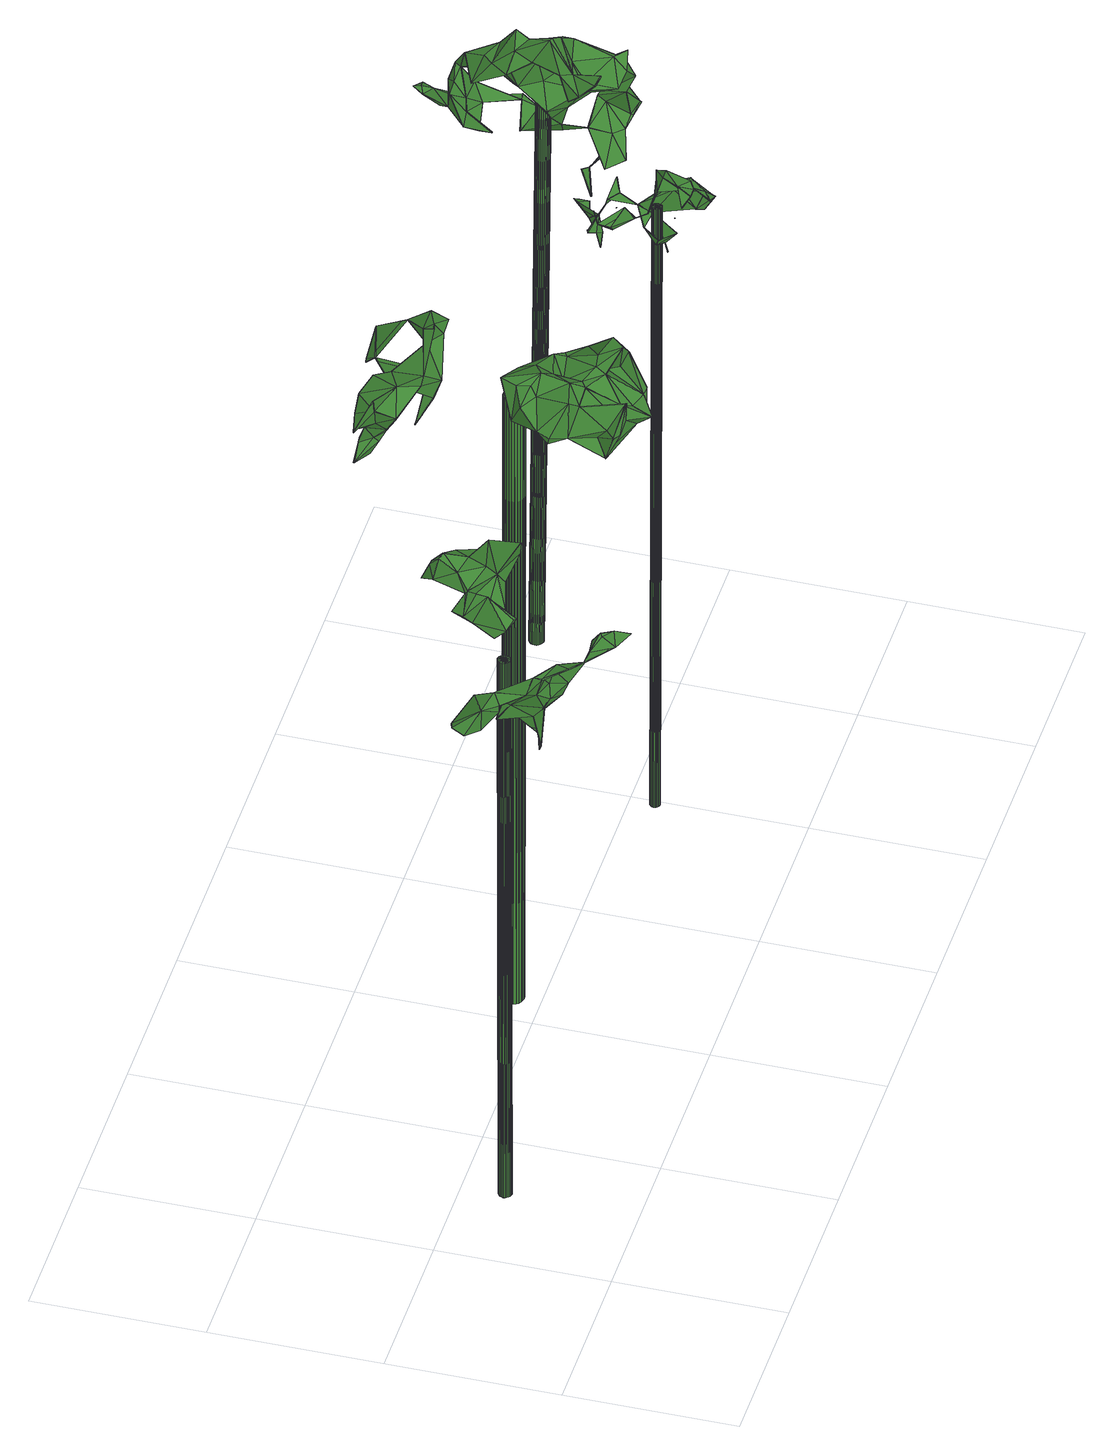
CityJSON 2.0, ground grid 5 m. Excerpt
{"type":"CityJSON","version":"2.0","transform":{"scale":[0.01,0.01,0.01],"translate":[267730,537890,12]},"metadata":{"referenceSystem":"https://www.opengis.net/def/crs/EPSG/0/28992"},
"CityObjects":{
"tree1":{"type":"SolitaryVegetationObject","attributes":{"gtid":66,"crown_width_m":4.2,"crown_median_z":31.63,"crown_r50_m":0.25,"crown_porosity":0.956,"trunk_H_m":18.7,"trunk_DBH_m":0.376,"trunk_radius_m":0.188,"trunk_base_height_m":12.93,"original_gtid":"68"},"geometry":[{"type":"Solid","lod":"3","boundaries":[[[[0,1,2]],[[3,4,5]],[[6,7,8]],[[9,10,11]],[[12,13,14]],[[15,16,17]],[[18,19,20]],[[21,22,23]],[[6,8,24]],[[25,16,26]],[[17,27,28]],[[29,26,30]],[[11,29,30]],[[31,32,33]],[[34,35,36]],[[37,38,39]],[[37,39,7]],[[40,41,42]],[[43,44,45]],[[46,47,48]],[[9,49,10]],[[14,41,12]],[[50,23,22]],[[51,52,32]],[[25,26,53]],[[54,55,56]],[[57,24,58]],[[59,60,4]],[[61,62,63]],[[64,65,50]],[[66,67,15]],[[53,68,25]],[[69,70,62]],[[71,32,31]],[[66,72,73]],[[74,45,44]],[[75,12,40]],[[28,27,21]],[[76,48,47]],[[46,0,47]],[[46,1,0]],[[48,77,78]],[[76,77,48]],[[76,70,77]],[[77,70,78]],[[79,18,80]],[[52,18,79]],[[81,20,75]],[[82,49,9]],[[47,70,76]],[[63,70,47]],[[70,1,78]],[[83,36,33]],[[84,36,85]],[[53,26,29]],[[17,86,27]],[[22,64,50]],[[21,64,22]],[[27,64,21]],[[87,88,2]],[[52,89,83]],[[79,89,52]],[[30,26,16]],[[35,90,24]],[[58,24,90]],[[78,46,48]],[[78,1,46]],[[91,92,5]],[[51,32,20]],[[54,17,28]],[[5,93,3]],[[11,10,29]],[[94,38,37]],[[95,96,94]],[[97,98,65]],[[99,89,100]],[[79,100,89]],[[101,67,82]],[[91,5,102]],[[34,36,83]],[[103,67,104]],[[58,90,105]],[[96,88,87]],[[58,37,57]],[[94,37,58]],[[103,106,49]],[[59,4,3]],[[21,54,28]],[[55,107,91]],[[103,82,67]],[[108,90,34]],[[33,32,52]],[[92,93,5]],[[52,51,13]],[[109,84,85]],[[110,24,111]],[[13,19,18]],[[112,19,13]],[[113,114,115]],[[6,24,57]],[[116,117,4]],[[5,4,117]],[[104,67,66]],[[96,118,38]],[[87,118,96]],[[56,73,72]],[[33,36,84]],[[81,119,20]],[[105,120,95]],[[30,82,9]],[[121,116,4]],[[122,123,120]],[[61,123,122]],[[73,124,66]],[[104,66,124]],[[105,122,120]],[[106,60,125]],[[106,125,10]],[[126,122,127]],[[126,113,122]],[[61,122,62]],[[122,69,62]],[[33,128,31]],[[101,82,30]],[[33,52,83]],[[15,67,101]],[[56,55,73]],[[129,59,97]],[[92,107,98]],[[65,98,107]],[[127,79,130]],[[13,18,52]],[[47,0,61]],[[96,38,94]],[[56,72,66]],[[43,129,65]],[[33,84,109]],[[47,61,63]],[[93,92,98]],[[117,116,102]],[[91,102,116]],[[117,102,5]],[[3,97,59]],[[56,66,54]],[[80,130,79]],[[70,69,1]],[[63,62,70]],[[115,87,2]],[[118,131,38]],[[113,69,122]],[[17,16,86]],[[45,68,53]],[[35,34,90]],[[95,58,105]],[[120,123,0]],[[61,0,123]],[[57,37,6]],[[51,20,119]],[[11,30,9]],[[16,101,30]],[[23,65,21]],[[58,95,94]],[[97,65,129]],[[16,15,101]],[[33,109,128]],[[50,65,23]],[[41,14,42]],[[13,42,14]],[[40,42,119]],[[115,69,113]],[[85,7,39]],[[43,45,129]],[[53,29,10]],[[95,88,96]],[[120,88,95]],[[31,114,71]],[[108,34,99]],[[83,99,34]],[[113,71,114]],[[113,126,130]],[[126,127,130]],[[71,130,80]],[[113,130,71]],[[127,100,79]],[[75,40,81]],[[121,104,124]],[[115,2,69]],[[108,105,90]],[[27,86,64]],[[55,124,73]],[[60,106,4]],[[0,2,88]],[[17,66,15]],[[54,66,17]],[[10,49,106]],[[71,18,32]],[[80,18,71]],[[20,32,18]],[[24,110,35]],[[36,35,110]],[[12,41,40]],[[115,118,87]],[[85,36,110]],[[85,110,7]],[[127,122,108]],[[93,98,3]],[[91,107,92]],[[68,74,25]],[[85,131,109]],[[45,125,129]],[[10,125,45]],[[10,45,53]],[[122,105,108]],[[103,104,106]],[[59,125,60]],[[129,125,59]],[[6,37,7]],[[83,89,99]],[[43,65,44]],[[119,81,40]],[[68,45,74]],[[119,42,51]],[[51,42,13]],[[103,49,82]],[[16,25,74]],[[31,128,114]],[[114,128,132]],[[1,69,2]],[[3,98,97]],[[12,112,13]],[[75,112,12]],[[109,132,128]],[[16,74,86]],[[74,64,86]],[[106,104,121]],[[106,121,4]],[[110,111,7]],[[8,111,24]],[[91,124,55]],[[116,124,91]],[[121,124,116]],[[85,39,131]],[[38,131,39]],[[120,0,88]],[[75,19,112]],[[75,20,19]],[[99,100,108]],[[108,100,127]],[[118,132,131]],[[109,131,132]],[[54,107,55]],[[54,65,107]],[[114,132,115]],[[115,132,118]],[[65,64,44]],[[74,44,64]],[[54,21,65]],[[8,7,111]],[[133,134,135]],[[133,135,136]],[[136,135,137]],[[136,137,138]],[[135,134,139]],[[135,139,137]],[[137,139,140]],[[137,140,138]],[[139,134,141]],[[139,141,140]],[[140,141,142]],[[140,142,138]],[[141,134,143]],[[141,143,142]],[[142,143,144]],[[142,144,138]],[[143,134,145]],[[143,145,144]],[[144,145,146]],[[144,146,138]],[[145,134,147]],[[145,147,146]],[[146,147,148]],[[146,148,138]],[[147,134,149]],[[147,149,148]],[[148,149,150]],[[148,150,138]],[[149,134,151]],[[149,151,150]],[[150,151,152]],[[150,152,138]],[[151,134,153]],[[151,153,152]],[[152,153,154]],[[152,154,138]],[[153,134,155]],[[153,155,154]],[[154,155,156]],[[154,156,138]],[[155,134,157]],[[155,157,156]],[[156,157,158]],[[156,158,138]],[[157,134,159]],[[157,159,158]],[[158,159,160]],[[158,160,138]],[[159,134,161]],[[159,161,160]],[[160,161,162]],[[160,162,138]],[[161,134,163]],[[161,163,162]],[[162,163,164]],[[162,164,138]],[[163,134,165]],[[163,165,164]],[[164,165,166]],[[164,166,138]],[[165,134,167]],[[165,167,166]],[[166,167,168]],[[166,168,138]],[[167,134,169]],[[167,169,168]],[[168,169,170]],[[168,170,138]],[[169,134,171]],[[169,171,170]],[[170,171,172]],[[170,172,138]],[[171,134,173]],[[171,173,172]],[[172,173,174]],[[172,174,138]],[[173,134,175]],[[173,175,174]],[[174,175,176]],[[174,176,138]],[[175,134,177]],[[175,177,176]],[[176,177,178]],[[176,178,138]],[[177,134,179]],[[177,179,178]],[[178,179,180]],[[178,180,138]],[[179,134,181]],[[179,181,180]],[[180,181,182]],[[180,182,138]],[[181,134,133]],[[181,133,182]],[[182,133,136]],[[182,136,138]]]]}]},
"tree2":{"type":"SolitaryVegetationObject","attributes":{"gtid":43,"crown_width_m":6.19,"crown_median_z":34.05,"crown_r50_m":0.282,"crown_porosity":0.922,"trunk_H_m":21.03,"trunk_DBH_m":0.627,"trunk_radius_m":0.313,"trunk_base_height_m":13.02,"original_gtid":"45"},"geometry":[{"type":"Solid","lod":"3","boundaries":[[[[183,184,185]],[[186,185,184]],[[187,188,189]],[[190,191,192]],[[193,194,195]],[[196,197,198]],[[193,186,199]],[[200,201,202]],[[203,204,198]],[[205,206,207]],[[208,209,210]],[[211,185,212]],[[193,213,214]],[[215,216,189]],[[217,218,219]],[[220,221,222]],[[223,224,216]],[[225,226,227]],[[221,220,228]],[[229,230,202]],[[231,222,232]],[[233,234,204]],[[188,235,189]],[[236,189,235]],[[185,211,183]],[[220,222,231]],[[231,237,238]],[[237,220,238]],[[239,240,241]],[[242,240,243]],[[244,245,246]],[[247,248,249]],[[250,209,215]],[[251,252,253]],[[213,187,224]],[[225,219,254]],[[255,206,233]],[[205,233,206]],[[256,257,258]],[[233,204,203]],[[197,259,207]],[[260,261,262]],[[263,264,265]],[[266,226,254]],[[217,219,267]],[[235,268,269]],[[235,269,236]],[[270,271,272]],[[273,271,270]],[[247,274,248]],[[275,276,277]],[[278,279,280]],[[281,223,282]],[[262,283,260]],[[214,213,224]],[[193,214,186]],[[284,285,211]],[[233,203,255]],[[286,287,243]],[[287,288,273]],[[287,273,243]],[[192,289,190]],[[201,290,202]],[[195,194,291]],[[292,293,294]],[[288,295,279]],[[219,218,254]],[[254,226,225]],[[263,286,264]],[[296,297,188]],[[188,297,268]],[[290,201,251]],[[298,251,201]],[[269,268,297]],[[241,240,299]],[[250,300,210]],[[266,255,226]],[[301,302,303]],[[304,302,301]],[[301,199,304]],[[290,251,262]],[[305,306,307]],[[187,308,188]],[[300,309,210]],[[241,309,239]],[[262,196,310]],[[262,197,196]],[[311,240,242]],[[304,305,302]],[[215,236,250]],[[263,265,312]],[[222,313,232]],[[262,310,290]],[[204,196,198]],[[190,289,314]],[[221,313,222]],[[243,273,242]],[[296,188,308]],[[233,315,234]],[[189,236,215]],[[300,316,239]],[[317,318,319]],[[232,318,317]],[[320,201,321]],[[312,199,322]],[[323,277,272]],[[226,255,324]],[[203,324,255]],[[325,326,327]],[[276,272,277]],[[326,328,329]],[[330,265,264]],[[331,273,270]],[[227,219,225]],[[281,285,332]],[[288,277,323]],[[244,281,245]],[[249,292,294]],[[251,298,252]],[[235,188,268]],[[250,236,300]],[[196,204,310]],[[333,325,334]],[[334,328,333]],[[328,334,329]],[[197,261,335]],[[311,299,240]],[[230,336,258]],[[258,336,227]],[[269,337,316]],[[239,316,337]],[[338,287,286]],[[219,336,267]],[[231,238,220]],[[202,230,200]],[[221,228,313]],[[283,190,339]],[[287,295,288]],[[239,286,240]],[[243,240,286]],[[334,327,329]],[[229,190,258]],[[229,258,227]],[[213,193,195]],[[199,194,193]],[[291,296,308]],[[230,229,227]],[[275,279,301]],[[275,301,303]],[[288,271,273]],[[272,271,288]],[[210,209,250]],[[227,266,340]],[[341,286,337]],[[342,343,344]],[[293,343,342]],[[245,282,209]],[[345,331,346]],[[186,214,212]],[[186,212,185]],[[184,183,305]],[[184,305,304]],[[211,347,284]],[[183,211,305]],[[288,279,277]],[[277,279,275]],[[338,312,322]],[[290,315,233]],[[310,315,290]],[[348,276,275]],[[348,275,303]],[[247,201,200]],[[335,261,314]],[[205,229,202]],[[202,290,205]],[[254,340,266]],[[218,340,254]],[[217,340,218]],[[210,309,349]],[[332,223,281]],[[324,207,206]],[[215,209,282]],[[344,343,350]],[[351,294,321]],[[349,241,299]],[[319,344,350]],[[284,332,285]],[[307,348,352]],[[257,230,258]],[[297,341,269]],[[341,337,269]],[[297,296,341]],[[228,220,237]],[[204,315,310]],[[312,353,199]],[[194,199,353]],[[234,315,204]],[[318,253,252]],[[319,318,252]],[[198,207,203]],[[324,203,207]],[[197,207,198]],[[301,279,278]],[[207,192,191]],[[192,207,259]],[[257,256,200]],[[200,256,247]],[[200,230,257]],[[340,230,227]],[[330,264,296]],[[331,354,346]],[[249,248,350]],[[212,347,211]],[[237,350,248]],[[237,248,228]],[[326,339,328]],[[292,249,350]],[[210,299,208]],[[317,231,232]],[[237,231,317]],[[237,317,350]],[[298,344,319]],[[239,337,286]],[[341,296,264]],[[341,264,286]],[[229,191,190]],[[312,265,330]],[[325,190,314]],[[253,355,251]],[[190,325,333]],[[258,253,256]],[[333,339,190]],[[328,339,333]],[[340,336,230]],[[194,353,330]],[[312,330,353]],[[227,336,219]],[[233,205,290]],[[236,316,300]],[[248,356,228]],[[223,332,224]],[[228,356,313]],[[252,298,319]],[[319,350,317]],[[232,313,318]],[[318,313,356]],[[236,269,316]],[[208,299,311]],[[229,205,207]],[[300,239,309]],[[348,345,346]],[[349,299,210]],[[248,318,356]],[[351,201,247]],[[293,321,294]],[[280,357,278]],[[342,344,298]],[[358,287,338]],[[199,359,304]],[[241,349,309]],[[244,348,307]],[[215,282,223]],[[246,348,244]],[[345,348,246]],[[307,285,244]],[[281,244,285]],[[263,312,338]],[[263,338,286]],[[245,281,282]],[[360,347,212]],[[330,296,291]],[[330,291,194]],[[223,216,215]],[[189,216,187]],[[291,308,195]],[[213,195,308]],[[213,308,187]],[[259,197,289]],[[197,335,289]],[[360,284,347]],[[306,285,307]],[[199,361,322]],[[301,322,361]],[[301,361,199]],[[360,224,284]],[[258,355,253]],[[329,327,326]],[[260,283,339]],[[260,339,326]],[[288,323,272]],[[262,261,197]],[[314,260,325]],[[325,260,326]],[[334,325,327]],[[283,355,190]],[[251,355,262]],[[283,262,355]],[[190,355,258]],[[246,245,208]],[[209,208,245]],[[293,292,343]],[[187,216,224]],[[340,217,336]],[[267,336,217]],[[311,331,208]],[[311,242,273]],[[331,311,273]],[[345,246,331]],[[208,331,246]],[[350,343,292]],[[348,354,276]],[[348,303,352]],[[302,352,303]],[[305,352,302]],[[191,229,207]],[[192,259,289]],[[335,314,289]],[[307,352,305]],[[270,354,331]],[[272,276,354]],[[272,354,270]],[[348,346,354]],[[248,274,318]],[[253,318,274]],[[253,274,256]],[[224,332,284]],[[351,321,201]],[[256,274,247]],[[226,206,227]],[[324,206,226]],[[227,206,266]],[[255,266,206]],[[351,247,249]],[[314,261,260]],[[351,249,294]],[[342,321,293]],[[342,320,321]],[[201,320,362]],[[201,362,298]],[[298,362,342]],[[320,342,362]],[[322,358,338]],[[301,358,322]],[[358,357,287]],[[287,357,295]],[[295,357,279]],[[280,279,357]],[[278,357,301]],[[301,357,358]],[[184,304,359]],[[212,214,360]],[[186,184,359]],[[186,359,199]],[[224,360,214]],[[305,363,306]],[[285,363,211]],[[305,211,363]],[[306,363,285]],[[364,365,366]],[[364,366,367]],[[367,366,368]],[[367,368,369]],[[366,365,370]],[[366,370,368]],[[368,370,371]],[[368,371,369]],[[370,365,372]],[[370,372,371]],[[371,372,373]],[[371,373,369]],[[372,365,374]],[[372,374,373]],[[373,374,375]],[[373,375,369]],[[374,365,376]],[[374,376,375]],[[375,376,377]],[[375,377,369]],[[376,365,378]],[[376,378,377]],[[377,378,379]],[[377,379,369]],[[378,365,380]],[[378,380,379]],[[379,380,381]],[[379,381,369]],[[380,365,382]],[[380,382,381]],[[381,382,383]],[[381,383,369]],[[382,365,384]],[[382,384,383]],[[383,384,385]],[[383,385,369]],[[384,365,386]],[[384,386,385]],[[385,386,387]],[[385,387,369]],[[386,365,388]],[[386,388,387]],[[387,388,389]],[[387,389,369]],[[388,365,390]],[[388,390,389]],[[389,390,391]],[[389,391,369]],[[390,365,392]],[[390,392,391]],[[391,392,393]],[[391,393,369]],[[392,365,394]],[[392,394,393]],[[393,394,395]],[[393,395,369]],[[394,365,396]],[[394,396,395]],[[395,396,397]],[[395,397,369]],[[396,365,398]],[[396,398,397]],[[397,398,399]],[[397,399,369]],[[398,365,400]],[[398,400,399]],[[399,400,401]],[[399,401,369]],[[400,365,402]],[[400,402,401]],[[401,402,403]],[[401,403,369]],[[402,365,404]],[[402,404,403]],[[403,404,405]],[[403,405,369]],[[404,365,406]],[[404,406,405]],[[405,406,407]],[[405,407,369]],[[406,365,408]],[[406,408,407]],[[407,408,409]],[[407,409,369]],[[408,365,410]],[[408,410,409]],[[409,410,411]],[[409,411,369]],[[410,365,412]],[[410,412,411]],[[411,412,413]],[[411,413,369]],[[412,365,364]],[[412,364,413]],[[413,364,367]],[[413,367,369]]]]}]},
"tree3":{"type":"SolitaryVegetationObject","attributes":{"gtid":44,"crown_width_m":2.95,"crown_median_z":34.11,"crown_r50_m":0.213,"crown_porosity":0.941,"trunk_H_m":21.16,"trunk_DBH_m":0.278,"trunk_radius_m":0.139,"trunk_base_height_m":12.95,"original_gtid":"46"},"geometry":[{"type":"MultiSurface","lod":"3","boundaries":[[[414,415,416]],[[417,418,419]],[[420,418,417]],[[421,422,423]],[[424,425,426]],[[427,428,429]],[[430,431,422]],[[430,422,432]],[[433,434,435]],[[436,429,437]],[[438,439,440]],[[441,442,443]],[[444,441,445]],[[432,422,421]],[[446,435,447]],[[448,418,449]],[[450,442,441]],[[451,452,453]],[[454,455,456]],[[457,416,415]],[[431,458,423]],[[459,458,460]],[[461,462,463]],[[464,465,466]],[[467,456,417]],[[468,469,470]],[[438,426,420]],[[471,472,449]],[[467,454,456]],[[461,466,465]],[[445,473,474]],[[475,476,477]],[[476,478,477]],[[471,449,479]],[[480,439,438]],[[481,431,482]],[[483,444,445]],[[420,426,425]],[[484,455,454]],[[485,438,486]],[[471,487,472]],[[467,488,428]],[[433,489,490]],[[491,440,438]],[[492,438,440]],[[426,438,493]],[[436,437,419]],[[494,495,496]],[[457,497,416]],[[498,499,500]],[[501,502,503]],[[504,460,458]],[[475,477,478]],[[505,506,507]],[[508,509,474]],[[447,435,482]],[[502,510,503]],[[447,482,431]],[[489,468,490]],[[499,498,511]],[[511,512,513]],[[488,437,429]],[[428,488,429]],[[438,514,493]],[[466,461,463]],[[438,420,491]],[[515,440,491]],[[496,424,516]],[[459,466,463]],[[510,497,501]],[[502,497,510]],[[465,462,461]],[[456,455,417]],[[466,446,464]],[[444,497,457]],[[444,457,450]],[[517,429,436]],[[417,488,467]],[[484,518,455]],[[466,459,446]],[[459,463,458]],[[423,465,464]],[[423,464,421]],[[494,519,424]],[[520,511,498]],[[468,470,490]],[[517,436,448]],[[517,448,521]],[[490,434,433]],[[470,434,490]],[[522,523,524]],[[499,511,513]],[[511,525,512]],[[526,444,483]],[[527,479,418]],[[528,529,530]],[[504,530,531]],[[532,459,460]],[[433,533,489]],[[463,462,423]],[[458,463,423]],[[423,462,465]],[[516,486,534]],[[450,457,535]],[[419,437,417]],[[488,417,437]],[[460,504,532]],[[478,476,475]],[[440,439,492]],[[469,482,435]],[[529,431,459]],[[458,431,529]],[[481,482,533]],[[416,497,502]],[[425,536,469]],[[420,537,418]],[[537,527,418]],[[532,531,529]],[[420,425,537]],[[469,537,425]],[[489,537,469]],[[489,469,468]],[[421,430,432]],[[446,459,431]],[[441,538,539]],[[516,519,494]],[[540,451,541]],[[416,526,414]],[[502,526,416]],[[428,427,509]],[[428,509,508]],[[444,501,497]],[[542,511,520]],[[446,447,464]],[[540,541,525]],[[540,525,499]],[[543,453,452]],[[499,451,540]],[[429,544,427]],[[514,519,515]],[[474,509,545]],[[529,459,532]],[[431,430,447]],[[546,547,548]],[[492,439,480]],[[464,549,421]],[[510,550,503]],[[510,501,550]],[[537,551,527]],[[495,551,537]],[[494,493,551]],[[498,552,520]],[[553,542,552]],[[494,551,495]],[[553,552,498]],[[489,536,537]],[[505,507,541]],[[504,531,532]],[[446,481,435]],[[492,480,438]],[[494,496,516]],[[542,553,511]],[[511,553,525]],[[512,541,554]],[[518,527,420]],[[417,518,420]],[[455,518,417]],[[508,467,428]],[[518,484,474]],[[495,536,425]],[[537,536,495]],[[503,550,501]],[[483,555,427]],[[502,501,526]],[[414,526,544]],[[544,526,483]],[[544,483,427]],[[525,541,512]],[[555,545,509]],[[555,509,427]],[[419,418,448]],[[431,481,446]],[[528,458,529]],[[485,516,424]],[[485,486,516]],[[533,536,489]],[[433,481,533]],[[481,433,435]],[[425,424,496]],[[445,539,473]],[[469,434,470]],[[548,556,546]],[[529,531,530]],[[479,449,418]],[[520,552,443]],[[520,557,542]],[[552,542,557]],[[543,512,554]],[[431,423,422]],[[556,548,547]],[[546,556,547]],[[467,508,454]],[[414,521,415]],[[435,434,469]],[[421,549,430]],[[526,501,444]],[[528,558,458]],[[448,449,521]],[[472,521,449]],[[535,552,450]],[[479,539,538]],[[530,558,528]],[[445,545,483]],[[555,483,545]],[[479,538,487]],[[452,513,543]],[[451,513,452]],[[447,549,464]],[[545,445,474]],[[469,536,533]],[[482,469,533]],[[495,425,496]],[[443,538,441]],[[442,557,520]],[[552,557,450]],[[517,544,429]],[[554,453,543]],[[541,451,453]],[[541,453,505]],[[521,544,517]],[[414,544,521]],[[499,525,500]],[[443,442,520]],[[424,519,485]],[[491,493,514]],[[420,493,491]],[[525,553,500]],[[500,553,498]],[[494,424,493]],[[424,426,493]],[[453,506,505]],[[453,554,506]],[[541,507,506]],[[541,506,554]],[[450,441,444]],[[515,534,440]],[[442,450,557]],[[538,443,559]],[[514,515,491]],[[438,485,514]],[[504,558,530]],[[458,558,504]],[[451,499,513]],[[543,513,512]],[[445,441,539]],[[479,527,539]],[[472,538,535]],[[487,538,472]],[[527,473,539]],[[436,419,448]],[[457,415,472]],[[521,472,415]],[[472,535,457]],[[479,487,471]],[[438,440,534]],[[438,534,486]],[[430,549,447]],[[519,514,485]],[[519,516,534]],[[519,534,515]],[[508,474,454]],[[454,474,484]],[[552,535,559]],[[443,552,559]],[[527,518,474]],[[527,474,473]],[[535,538,559]],[[527,493,420]],[[551,493,527]],[[560,561,562]],[[560,562,563]],[[563,562,564]],[[563,564,565]],[[562,561,566]],[[562,566,564]],[[564,566,567]],[[564,567,565]],[[566,561,568]],[[566,568,567]],[[567,568,569]],[[567,569,565]],[[568,561,570]],[[568,570,569]],[[569,570,571]],[[569,571,565]],[[570,561,572]],[[570,572,571]],[[571,572,573]],[[571,573,565]],[[572,561,574]],[[572,574,573]],[[573,574,575]],[[573,575,565]],[[574,561,576]],[[574,576,575]],[[575,576,577]],[[575,577,565]],[[576,561,578]],[[576,578,577]],[[577,578,579]],[[577,579,565]],[[578,561,580]],[[578,580,579]],[[579,580,581]],[[579,581,565]],[[580,561,582]],[[580,582,581]],[[581,582,583]],[[581,583,565]],[[582,561,584]],[[582,584,583]],[[583,584,585]],[[583,585,565]],[[584,561,586]],[[584,586,585]],[[585,586,587]],[[585,587,565]],[[586,561,588]],[[586,588,587]],[[587,588,589]],[[587,589,565]],[[588,561,590]],[[588,590,589]],[[589,590,591]],[[589,591,565]],[[590,561,592]],[[590,592,591]],[[591,592,593]],[[591,593,565]],[[592,561,594]],[[592,594,593]],[[593,594,595]],[[593,595,565]],[[594,561,596]],[[594,596,595]],[[595,596,597]],[[595,597,565]],[[596,561,598]],[[596,598,597]],[[597,598,599]],[[597,599,565]],[[598,561,600]],[[598,600,599]],[[599,600,601]],[[599,601,565]],[[600,561,602]],[[600,602,601]],[[601,602,603]],[[601,603,565]],[[602,561,604]],[[602,604,603]],[[603,604,605]],[[603,605,565]],[[604,561,606]],[[604,606,605]],[[605,606,607]],[[605,607,565]],[[606,561,608]],[[606,608,607]],[[607,608,609]],[[607,609,565]],[[608,561,560]],[[608,560,609]],[[609,560,563]],[[609,563,565]]]}]},
"tree4":{"type":"SolitaryVegetationObject","attributes":{"gtid":70,"crown_width_m":4.62,"crown_median_z":32.1,"crown_r50_m":0.281,"crown_porosity":0.911,"trunk_H_m":19.27,"trunk_DBH_m":0.427,"trunk_radius_m":0.213,"trunk_base_height_m":12.83,"original_gtid":"74"},"geometry":[{"type":"Solid","lod":"3","boundaries":[[[[610,611,612]],[[613,614,615]],[[616,617,618]],[[619,620,621]],[[622,623,624]],[[625,623,622]],[[622,626,625]],[[627,628,629]],[[627,629,630]],[[631,632,633]],[[634,632,631]],[[635,636,637]],[[635,638,636]],[[639,640,641]],[[642,643,644]],[[645,646,626]],[[647,648,649]],[[650,638,635]],[[650,635,651]],[[652,653,654]],[[655,649,656]],[[656,649,657]],[[658,659,660]],[[661,649,648]],[[662,660,663]],[[662,663,664]],[[665,666,667]],[[660,662,668]],[[669,670,671]],[[634,672,632]],[[673,674,675]],[[674,673,676]],[[637,666,665]],[[644,677,642]],[[678,679,680]],[[665,651,635]],[[681,610,682]],[[656,625,626]],[[664,636,683]],[[684,685,686]],[[684,686,687]],[[635,637,665]],[[688,689,661]],[[690,620,619]],[[679,691,692]],[[693,694,695]],[[696,697,687]],[[698,699,700]],[[690,619,697]],[[641,640,701]],[[679,692,680]],[[702,703,611]],[[704,611,703]],[[705,612,669]],[[697,619,621]],[[706,707,708]],[[651,665,667]],[[709,710,711]],[[712,713,711]],[[628,651,667]],[[714,669,612]],[[683,662,664]],[[653,715,716]],[[717,715,653]],[[646,676,673]],[[718,677,644]],[[616,718,701]],[[719,688,661]],[[719,646,688]],[[621,620,684]],[[656,626,720]],[[721,644,643]],[[714,612,704]],[[634,722,723]],[[707,724,725]],[[707,725,690]],[[616,672,634]],[[616,634,723]],[[682,610,705]],[[612,705,610]],[[697,621,687]],[[664,630,629]],[[664,629,628]],[[622,645,626]],[[726,646,719]],[[714,704,727]],[[728,642,723]],[[729,722,730]],[[730,722,631]],[[657,731,732]],[[733,689,727]],[[667,666,628]],[[669,714,727]],[[724,706,647]],[[664,666,637]],[[734,735,630]],[[717,615,614]],[[736,737,738]],[[646,689,688]],[[739,740,721]],[[628,741,650]],[[627,741,628]],[[742,710,709]],[[723,718,616]],[[698,712,614]],[[698,614,743]],[[680,692,737]],[[744,660,745]],[[746,735,734]],[[747,738,680]],[[645,639,689]],[[645,689,646]],[[748,749,750]],[[708,707,696]],[[690,696,707]],[[646,726,751]],[[752,731,623]],[[625,752,623]],[[747,753,754]],[[661,648,719]],[[703,739,755]],[[634,631,722]],[[627,756,741]],[[626,673,675]],[[624,617,616]],[[616,701,624]],[[669,671,705]],[[682,671,681]],[[681,671,670]],[[721,740,757]],[[757,740,641]],[[676,646,751]],[[628,650,651]],[[685,753,747]],[[684,620,685]],[[758,756,735]],[[756,627,735]],[[638,759,760]],[[638,760,636]],[[756,760,741]],[[668,734,630]],[[668,683,758]],[[736,738,747]],[[709,661,742]],[[706,724,707]],[[720,761,708]],[[691,737,692]],[[691,738,737]],[[743,754,753]],[[762,763,733]],[[653,615,717]],[[638,650,759]],[[697,696,690]],[[668,662,683]],[[659,764,633]],[[610,681,702]],[[726,719,647]],[[726,647,706]],[[680,765,678]],[[679,678,765]],[[723,677,718]],[[700,724,766]],[[705,671,682]],[[767,686,768]],[[642,677,723]],[[660,659,663]],[[647,719,648]],[[661,709,649]],[[756,758,683]],[[704,612,611]],[[769,613,766]],[[729,728,722]],[[709,770,649]],[[641,701,718]],[[718,644,757]],[[757,644,721]],[[748,750,657]],[[728,723,722]],[[771,748,762]],[[715,652,734]],[[772,624,731]],[[624,623,731]],[[749,771,728]],[[728,771,762]],[[736,743,614]],[[690,725,620]],[[772,617,624]],[[732,656,657]],[[631,633,730]],[[649,770,657]],[[633,663,659]],[[664,663,633]],[[721,755,739]],[[698,700,712]],[[642,695,643]],[[755,727,703]],[[751,726,773]],[[751,773,676]],[[687,621,684]],[[653,716,774]],[[653,774,654]],[[753,699,698]],[[664,628,666]],[[699,753,685]],[[699,685,620]],[[633,632,664]],[[636,664,637]],[[632,630,664]],[[756,683,636]],[[756,636,760]],[[775,730,764]],[[775,764,776]],[[642,693,695]],[[694,733,695]],[[652,654,746]],[[652,746,734]],[[736,614,613]],[[777,720,708]],[[691,679,765]],[[752,732,731]],[[728,618,749]],[[748,778,770]],[[766,777,708]],[[630,729,730]],[[632,672,729]],[[641,718,757]],[[779,713,712]],[[715,774,716]],[[763,762,742]],[[742,762,748]],[[656,720,655]],[[777,655,720]],[[742,661,763]],[[744,776,658]],[[748,770,780]],[[632,729,630]],[[758,735,668]],[[732,625,656]],[[752,625,732]],[[686,685,747]],[[686,747,680]],[[736,686,680]],[[691,765,738]],[[747,754,736]],[[736,754,743]],[[753,698,743]],[[717,614,711]],[[712,711,614]],[[689,763,661]],[[713,770,711]],[[781,770,713]],[[700,699,725]],[[700,725,724]],[[674,761,675]],[[670,702,681]],[[766,724,777]],[[630,735,627]],[[779,613,615]],[[779,615,652]],[[652,615,653]],[[736,680,737]],[[708,761,706]],[[646,673,626]],[[733,755,695]],[[686,767,687]],[[715,781,652]],[[717,781,715]],[[711,781,717]],[[710,781,711]],[[748,782,742]],[[780,782,748]],[[783,702,639]],[[783,739,702]],[[702,739,703]],[[712,766,613]],[[779,712,613]],[[700,766,712]],[[769,766,708]],[[730,775,668]],[[767,768,613]],[[675,720,626]],[[781,713,652]],[[652,713,779]],[[702,611,610]],[[658,764,659]],[[639,645,640]],[[622,640,645]],[[771,749,748]],[[696,687,767]],[[750,772,731]],[[765,680,738]],[[744,745,776]],[[709,711,770]],[[710,782,781]],[[780,781,782]],[[750,731,657]],[[639,702,784]],[[715,734,774]],[[724,647,777]],[[655,777,647]],[[668,774,734]],[[733,763,689]],[[769,767,613]],[[630,730,668]],[[772,618,617]],[[772,750,618]],[[750,749,618]],[[643,755,721]],[[689,639,784]],[[649,655,647]],[[660,744,658]],[[727,755,733]],[[620,725,699]],[[720,675,761]],[[775,776,745]],[[775,745,668]],[[660,668,745]],[[624,640,622]],[[701,640,624]],[[742,782,710]],[[770,781,780]],[[735,774,668]],[[654,774,746]],[[735,746,774]],[[776,764,658]],[[689,784,727]],[[728,693,642]],[[762,693,728]],[[727,784,669]],[[676,773,674]],[[706,773,726]],[[674,773,706]],[[736,768,686]],[[613,768,736]],[[783,740,739]],[[641,740,639]],[[783,639,740]],[[728,729,618]],[[669,784,670]],[[670,784,702]],[[616,729,672]],[[618,729,616]],[[693,762,694]],[[694,762,733]],[[727,704,703]],[[755,643,695]],[[759,741,760]],[[650,741,759]],[[708,696,767]],[[708,767,769]],[[657,770,778]],[[657,778,748]],[[706,761,674]],[[730,633,764]],[[785,786,787]],[[785,787,788]],[[788,787,789]],[[788,789,790]],[[787,786,791]],[[787,791,789]],[[789,791,792]],[[789,792,790]],[[791,786,793]],[[791,793,792]],[[792,793,794]],[[792,794,790]],[[793,786,795]],[[793,795,794]],[[794,795,796]],[[794,796,790]],[[795,786,797]],[[795,797,796]],[[796,797,798]],[[796,798,790]],[[797,786,799]],[[797,799,798]],[[798,799,800]],[[798,800,790]],[[799,786,801]],[[799,801,800]],[[800,801,802]],[[800,802,790]],[[801,786,803]],[[801,803,802]],[[802,803,804]],[[802,804,790]],[[803,786,805]],[[803,805,804]],[[804,805,806]],[[804,806,790]],[[805,786,807]],[[805,807,806]],[[806,807,808]],[[806,808,790]],[[807,786,809]],[[807,809,808]],[[808,809,810]],[[808,810,790]],[[809,786,811]],[[809,811,810]],[[810,811,812]],[[810,812,790]],[[811,786,813]],[[811,813,812]],[[812,813,814]],[[812,814,790]],[[813,786,815]],[[813,815,814]],[[814,815,816]],[[814,816,790]],[[815,786,817]],[[815,817,816]],[[816,817,818]],[[816,818,790]],[[817,786,819]],[[817,819,818]],[[818,819,820]],[[818,820,790]],[[819,786,821]],[[819,821,820]],[[820,821,822]],[[820,822,790]],[[821,786,823]],[[821,823,822]],[[822,823,824]],[[822,824,790]],[[823,786,825]],[[823,825,824]],[[824,825,826]],[[824,826,790]],[[825,786,827]],[[825,827,826]],[[826,827,828]],[[826,828,790]],[[827,786,829]],[[827,829,828]],[[828,829,830]],[[828,830,790]],[[829,786,831]],[[829,831,830]],[[830,831,832]],[[830,832,790]],[[831,786,833]],[[831,833,832]],[[832,833,834]],[[832,834,790]],[[833,786,785]],[[833,785,834]],[[834,785,788]],[[834,788,790]]]]}]}
},
"vertices":[
[164,385,1906],[154,429,1932],[204,368,1895],[227,411,2223],[209,449,2137],[205,353,2132],[257,275,1692],[293,286,1720],[257,273,1693],[322,616,2167],[299,586,2188],[319,624,2169],[452,117,1988],[430,107,1950],[462,73,1980],[433,511,2173],[420,555,2203],[450,487,2178],[375,180,1927],[407,174,1937],[408,176,1936],[421,374,2229],[388,362,2296],[387,361,2294],[230,261,1729],[335,567,2256],[327,596,2231],[463,404,2199],[459,408,2188],[313,600,2226],[344,603,2195],[301,246,1946],[375,181,1926],[346,217,1870],[301,255,1839],[296,270,1808],[350,236,1819],[291,287,1720],[287,368,1788],[290,301,1777],[453,117,1986],[464,74,1980],[432,108,1950],[285,485,2181],[364,453,2211],[317,521,2213],[118,432,1871],[80,390,1874],[81,438,1875],[301,585,2187],[386,362,2296],[408,174,1935],[374,179,1925],[305,571,2258],[377,403,2157],[312,392,2121],[365,452,2061],[231,263,1729],[288,300,1778],[176,466,2180],[199,505,2174],[128,351,1929],[128,351,1931],[95,342,1938],[400,456,2276],[344,417,2207],[353,465,2130],[387,504,2187],[334,565,2257],[169,377,1940],[68,385,1955],[305,239,1961],[365,454,2061],[364,454,2060],[386,509,2215],[443,153,1980],[27,421,1891],[36,459,1904],[61,467,1898],[275,197,1975],[277,198,1976],[449,179,1943],[343,601,2194],[344,215,1870],[351,238,1820],[309,280,1788],[409,480,2232],[216,366,1876],[215,366,1875],[299,244,1945],[295,271,1809],[258,370,2133],[249,336,2145],[237,340,2148],[285,368,1787],[219,383,1805],[220,385,1805],[233,445,2221],[269,416,2180],[298,258,1896],[259,261,1940],[420,554,2201],[199,384,2105],[317,522,2211],[329,475,2152],[236,348,1850],[284,486,2179],[289,379,2135],[254,280,1885],[303,257,1839],[308,278,1788],[292,285,1720],[439,147,1971],[226,282,1967],[260,263,1941],[221,303,1907],[221,409,2110],[197,384,2106],[238,349,1850],[448,178,1942],[214,364,1874],[269,418,2179],[219,301,1906],[202,367,1893],[311,394,2122],[242,478,2208],[225,281,1968],[230,258,1961],[300,260,1896],[243,471,2216],[232,259,1963],[297,272,1809],[255,282,1886],[294,375,93],[275,375,93],[293,380,93],[304,381,1963],[303,386,1963],[285,381,1963],[291,384,93],[301,391,1963],[288,388,93],[298,394,1963],[284,391,93],[294,397,1963],[280,393,93],[290,399,1963],[275,394,93],[285,400,1963],[270,393,93],[280,399,1963],[266,391,93],[276,397,1963],[262,388,93],[272,394,1963],[259,384,93],[269,390,1963],[257,380,93],[267,386,1963],[256,375,93],[266,381,1963],[257,370,93],[267,376,1963],[259,366,93],[269,372,1963],[262,362,93],[272,368,1963],[266,359,93],[276,365,1963],[270,357,93],[280,363,1963],[275,356,93],[285,362,1963],[280,357,93],[290,363,1963],[284,359,93],[295,365,1963],[288,362,93],[298,368,1963],[291,366,93],[301,372,1963],[293,370,93],[303,376,1963],
[1245,245,2185],[1245,246,2183],[1311,314,2241],[1314,325,2144],[1279,484,2203],[1199,524,2221],[1208,505,2263],[1146,840,2142],[1187,832,2194],[1230,844,2164],[1310,359,2133],[1238,385,2195],[1293,452,2175],[1196,804,2289],[1201,822,2226],[1236,800,2308],[1220,303,2156],[1046,960,2229],[986,878,2253],[1061,914,2239],[1230,848,2333],[1152,818,2355],[1146,839,2289],[1213,909,2300],[1200,824,2226],[1050,408,2320],[1095,468,2302],[1059,492,2330],[1285,308,2265],[1310,316,2243],[1295,453,2176],[1311,359,2134],[1205,497,2279],[1236,473,2264],[1173,1017,2161],[1185,1019,2162],[1186,1018,2161],[900,975,2034],[961,946,2026],[959,944,2026],[1215,462,2269],[1294,424,2251],[1246,1008,2228],[1246,1006,2232],[1167,987,2188],[961,976,2071],[1133,850,2207],[1091,938,2197],[898,973,2034],[952,917,2081],[1132,844,2347],[1125,812,2362],[1170,532,2220],[1112,569,2290],[924,969,2086],[898,975,2036],[964,550,2223],[927,467,2233],[935,516,2300],[918,429,2224],[924,436,2200],[1161,338,2276],[1114,391,2278],[1093,376,2276],[961,977,2228],[920,949,2150],[903,973,2205],[1115,521,2307],[1035,822,2230],[960,873,2157],[1020,880,2170],[1245,1009,2228],[1214,910,2302],[1052,942,2191],[1067,944,2205],[1091,937,2195],[1232,843,2164],[1123,811,2118],[1129,791,2182],[1127,790,2183],[1027,403,2248],[1083,446,2237],[1101,408,2260],[1244,1007,2233],[1173,1015,2160],[1174,550,2165],[1101,567,2190],[999,291,2218],[1004,318,2185],[971,264,2218],[975,394,2188],[996,909,2206],[1064,255,2211],[1043,247,2289],[1004,254,2205],[1049,306,2078],[1034,282,2140],[1047,306,2078],[1173,368,2287],[1110,443,2271],[1122,813,2119],[1247,341,2337],[1218,305,2333],[1040,451,2199],[1005,397,2166],[964,284,2150],[1230,842,2164],[1036,816,2265],[1226,419,2219],[858,959,2187],[820,952,2207],[821,954,2207],[1006,318,2184],[1161,491,2203],[1174,549,2163],[930,864,2188],[999,489,2294],[1032,598,2312],[1127,240,2153],[1135,200,2179],[1133,201,2179],[1159,222,2171],[1203,243,2194],[1232,355,2236],[1163,337,2275],[1277,483,2202],[1012,548,2311],[1145,837,2289],[974,390,2310],[1105,321,2184],[954,918,2081],[1147,838,2142],[1125,811,2360],[1057,535,2215],[944,930,2097],[954,900,2116],[947,895,2130],[870,911,2288],[870,913,2286],[1105,320,2182],[970,262,2217],[1215,909,2301],[1135,850,2055],[1086,853,2044],[1145,849,2035],[1087,855,2045],[1144,850,2034],[1179,395,2248],[1020,374,2268],[1204,371,2303],[1134,852,2056],[1145,851,2035],[1187,830,2193],[1166,988,2186],[1057,534,2213],[1006,397,2167],[1087,854,2046],[1167,989,2188],[1082,513,2198],[883,912,2239],[858,957,2188],[911,917,2176],[1093,376,2274],[1039,267,2220],[1285,310,2266],[1111,280,2222],[1022,511,2309],[918,948,2149],[884,914,2241],[1148,259,2193],[1229,350,2207],[1043,249,2288],[1052,874,2195],[946,930,2097],[1048,307,2080],[1045,289,2154],[1229,269,2175],[1278,341,2236],[1148,261,2191],[885,912,2241],[1263,325,2226],[1106,575,102],[1075,575,102],[1105,583,102],[1128,577,2205],[1127,585,2205],[1097,577,2205],[1102,591,102],[1124,593,2205],[1097,597,102],[1119,599,2205],[1091,602,102],[1112,604,2205],[1083,605,102],[1105,607,2205],[1075,606,102],[1097,608,2205],[1067,605,102],[1088,607,2205],[1059,602,102],[1081,604,2205],[1053,597,102],[1074,599,2205],[1048,591,102],[1069,593,2205],[1045,583,102],[1066,585,2205],[1044,575,102],[1065,577,2205],[1045,567,102],[1066,569,2205],[1048,559,102],[1069,561,2205],[1053,553,102],[1074,555,2205],[1059,548,102],[1081,550,2205],[1067,545,102],[1089,547,2205],[1075,544,102],[1097,546,2205],[1083,545,102],[1105,547,2205],[1091,548,102],[1112,550,2205],[1097,553,102],[1119,555,2205],[1102,559,102],[1124,561,2205],[1105,567,102],[1127,569,2205],
[1952,318,2331],[1950,387,2354],[1903,342,2346],[2036,298,2190],[2013,379,2270],[2036,342,2271],[1980,433,2172],[1881,588,2144],[1883,589,2144],[1918,575,2119],[1928,443,2158],[1969,473,2198],[1979,434,2172],[1965,268,2262],[2028,271,2227],[1992,289,2268],[1882,589,2153],[1943,576,2163],[1882,591,2153],[1948,552,2217],[1984,528,2217],[1956,558,2194],[2034,342,2271],[2035,342,2270],[1965,395,2086],[1967,386,2053],[1965,394,2086],[1971,370,2298],[1927,412,2275],[1928,414,2275],[1938,341,2304],[1965,345,2282],[1944,575,2163],[1943,574,2163],[2012,379,2270],[1982,422,2292],[1917,402,2302],[1854,510,2196],[1853,510,2195],[1843,550,2214],[2015,296,2185],[2015,298,2185],[2035,297,2190],[1933,391,2340],[1967,609,2125],[1967,607,2125],[2006,617,2150],[1910,560,2077],[1910,561,2078],[1957,569,2089],[1918,573,2119],[1910,560,2078],[1957,567,2090],[2028,270,2226],[2014,543,2246],[1984,527,2216],[2013,544,2246],[1985,423,2320],[1984,423,2320],[2001,337,2244],[1986,313,2206],[2082,563,2079],[2081,564,2079],[2081,562,2079],[2081,563,2078],[1982,423,2291],[1967,387,2052],[1955,559,2194],[1954,558,2194],[1958,313,2302],[1985,313,2206],[1929,409,2104],[1928,409,2103],[1984,424,2320],[2028,272,2226],[1984,527,2218],[2013,543,2247],[1974,363,2119],[1968,387,2053],[1979,433,2172],[1927,442,2159],[1969,472,2199],[1927,444,2159],[1903,342,2344],[1870,451,2237],[1893,488,2244],[1893,487,2245],[1893,302,2325],[1893,302,2326],[1866,320,2302],[2000,646,2156],[1885,573,2220],[1884,573,2221],[1885,573,2222],[2027,271,2226],[1992,289,2267],[1867,321,2302],[1868,451,2236],[1843,514,2211],[1853,509,2196],[1973,364,2119],[1972,363,2119],[1916,400,2131],[1966,345,2283],[1986,314,2206],[1917,400,2131],[1877,418,2253],[1972,370,2300],[2057,567,2153],[2058,568,2153],[2057,568,2152],[1893,488,2246],[1931,305,2320],[1994,378,2252],[1958,640,2180],[1959,639,2180],[1978,655,2174],[1978,654,2174],[2005,617,2152],[1948,551,2217],[1928,408,2104],[1918,403,2302],[1969,473,2199],[1970,473,2199],[1981,423,2292],[1993,378,2253],[1844,514,2210],[1844,550,2215],[1875,418,2254],[1842,514,2210],[1959,313,2302],[1991,289,2268],[1897,348,2237],[1896,347,2237],[1895,348,2237],[1882,587,2144],[1867,319,2302],[1978,433,2172],[1876,419,2254],[1869,451,2238],[1842,550,2215],[1965,268,2260],[1896,348,2238],[1876,418,2254],[1978,654,2173],[1927,414,2275],[1989,425,95],[1975,425,95],[1989,429,95],[1976,416,2211],[1975,420,2211],[1962,416,2211],[1987,432,95],[1974,423,2211],[1985,435,95],[1972,426,2211],[1982,437,95],[1969,428,2211],[1979,439,95],[1965,430,2211],[1975,439,95],[1962,430,2211],[1971,439,95],[1958,430,2211],[1968,437,95],[1955,428,2211],[1965,435,95],[1952,426,2211],[1963,432,95],[1950,423,2211],[1962,429,95],[1948,420,2211],[1961,425,95],[1948,416,2211],[1962,421,95],[1948,412,2211],[1963,418,95],[1950,409,2211],[1965,415,95],[1952,406,2211],[1968,413,95],[1955,404,2211],[1972,412,95],[1958,403,2211],[1975,411,95],[1962,402,2211],[1979,412,95],[1966,403,2211],[1982,413,95],[1969,404,2211],[1985,415,95],[1972,406,2211],[1987,418,95],[1974,409,2211],[1989,421,95],[1975,413,2211],
[2411,716,2211],[2392,756,2178],[2391,756,2176],[2645,800,1859],[2643,799,1859],[2624,864,1854],[2522,1074,2170],[2576,1017,2089],[2568,1034,2082],[2802,692,1848],[2743,699,1848],[2802,694,1847],[2625,865,2181],[2595,929,2103],[2583,980,2172],[2659,859,2120],[2670,817,2135],[2624,1140,1914],[2626,1229,1919],[2589,1128,1930],[2596,1105,1995],[2502,1136,2060],[2535,1162,2037],[2484,1144,2028],[2538,1144,2099],[2653,1268,1908],[2591,1201,1890],[2593,1251,1917],[2655,1188,1860],[2534,844,2254],[2568,884,2193],[2502,915,2243],[2418,1066,2137],[2411,965,2194],[2432,1012,2207],[2618,832,2187],[2625,722,2140],[2606,741,2033],[2604,742,2033],[2596,777,2027],[2656,1187,1861],[2654,1267,1909],[2639,937,1906],[2638,939,1904],[2654,985,1929],[2682,768,2063],[2687,856,2065],[2625,874,2064],[2453,1017,1945],[2453,1097,1948],[2464,1056,1935],[2536,776,2081],[2547,1110,1950],[2455,1097,1947],[2542,1165,1932],[2611,1282,1925],[2594,1251,1918],[2618,1262,1927],[2561,1073,1954],[2445,753,2152],[2468,752,2192],[2449,728,2191],[2540,1143,2099],[2691,735,2093],[2690,734,2092],[2708,764,2075],[2657,692,2146],[2460,1041,2207],[2603,778,1655],[2603,780,1654],[2675,803,1694],[2434,705,2230],[2433,704,2228],[2589,1127,1928],[2743,701,1847],[2693,709,1834],[2697,716,1834],[2736,707,1854],[2558,781,2089],[2558,821,2156],[2767,687,1880],[2667,824,1689],[2669,825,1688],[2452,1000,2185],[2442,972,2206],[2413,965,2193],[2768,689,1880],[2803,694,1848],[2656,735,1843],[2693,708,1836],[2706,765,1909],[2565,972,2195],[2457,791,2197],[2447,824,2194],[2399,787,2150],[2412,714,2209],[2704,682,2020],[2693,705,1968],[2752,751,1988],[2528,825,2018],[2510,864,1984],[2576,855,1913],[2644,798,1861],[2577,856,1913],[2400,786,2148],[2563,967,1876],[2563,969,1874],[2622,863,1854],[2510,1009,2221],[2583,697,2067],[2707,765,2073],[2438,949,2261],[2533,1127,2091],[2485,1102,2184],[2691,705,1968],[2735,705,1856],[2620,684,2103],[2449,824,2192],[2510,1030,2130],[2534,1126,2089],[2487,1099,2022],[2596,931,2101],[2665,882,2068],[2503,902,2184],[2626,981,1933],[2594,1090,1948],[2643,749,1785],[2675,805,1695],[2673,804,1695],[2469,859,2292],[2486,921,2270],[2640,1178,1874],[2470,867,2038],[2581,735,1777],[2455,1017,1944],[2465,1056,1937],[2653,986,1931],[2642,747,1784],[2551,953,2029],[2538,999,2074],[2565,971,2053],[2655,691,2147],[2653,880,2087],[2620,686,1789],[2583,735,1776],[2459,905,2213],[2623,1139,1912],[2490,959,2293],[2601,1123,1926],[2655,1186,1860],[2638,1177,1872],[2728,740,2010],[2491,953,2093],[2518,890,2105],[2472,1095,1986],[2603,779,1656],[2713,791,1922],[2708,765,1908],[2658,736,1841],[2715,792,1920],[2530,827,2018],[2518,976,2078],[2578,997,2079],[2649,694,2116],[2627,981,1931],[2474,1094,1986],[2455,1017,1946],[2726,741,2008],[2583,886,2094],[2624,863,1856],[2512,864,1986],[2576,857,1914],[2510,865,1985],[2474,851,2297],[2458,791,2195],[2596,925,83],[2575,925,83],[2596,931,83],[2595,906,2010],[2594,911,2010],[2573,905,2010],[2593,936,83],[2592,916,2010],[2590,940,83],[2588,921,2010],[2585,944,83],[2584,924,2010],[2580,946,83],[2579,926,2010],[2575,946,83],[2573,927,2010],[2569,946,83],[2568,926,2010],[2564,943,83],[2563,924,2010],[2560,940,83],[2558,920,2010],[2556,935,83],[2555,916,2010],[2554,930,83],[2553,911,2010],[2554,925,83],[2552,905,2010],[2554,919,83],[2553,900,2010],[2557,914,83],[2555,895,2010],[2560,910,83],[2559,890,2009],[2565,906,83],[2563,887,2009],[2570,904,83],[2568,885,2009],[2575,904,83],[2574,884,2009],[2581,905,83],[2579,885,2009],[2586,907,83],[2584,887,2009],[2590,910,83],[2589,891,2010],[2594,915,83],[2592,895,2010],[2596,920,83],[2594,900,2010]
]}
